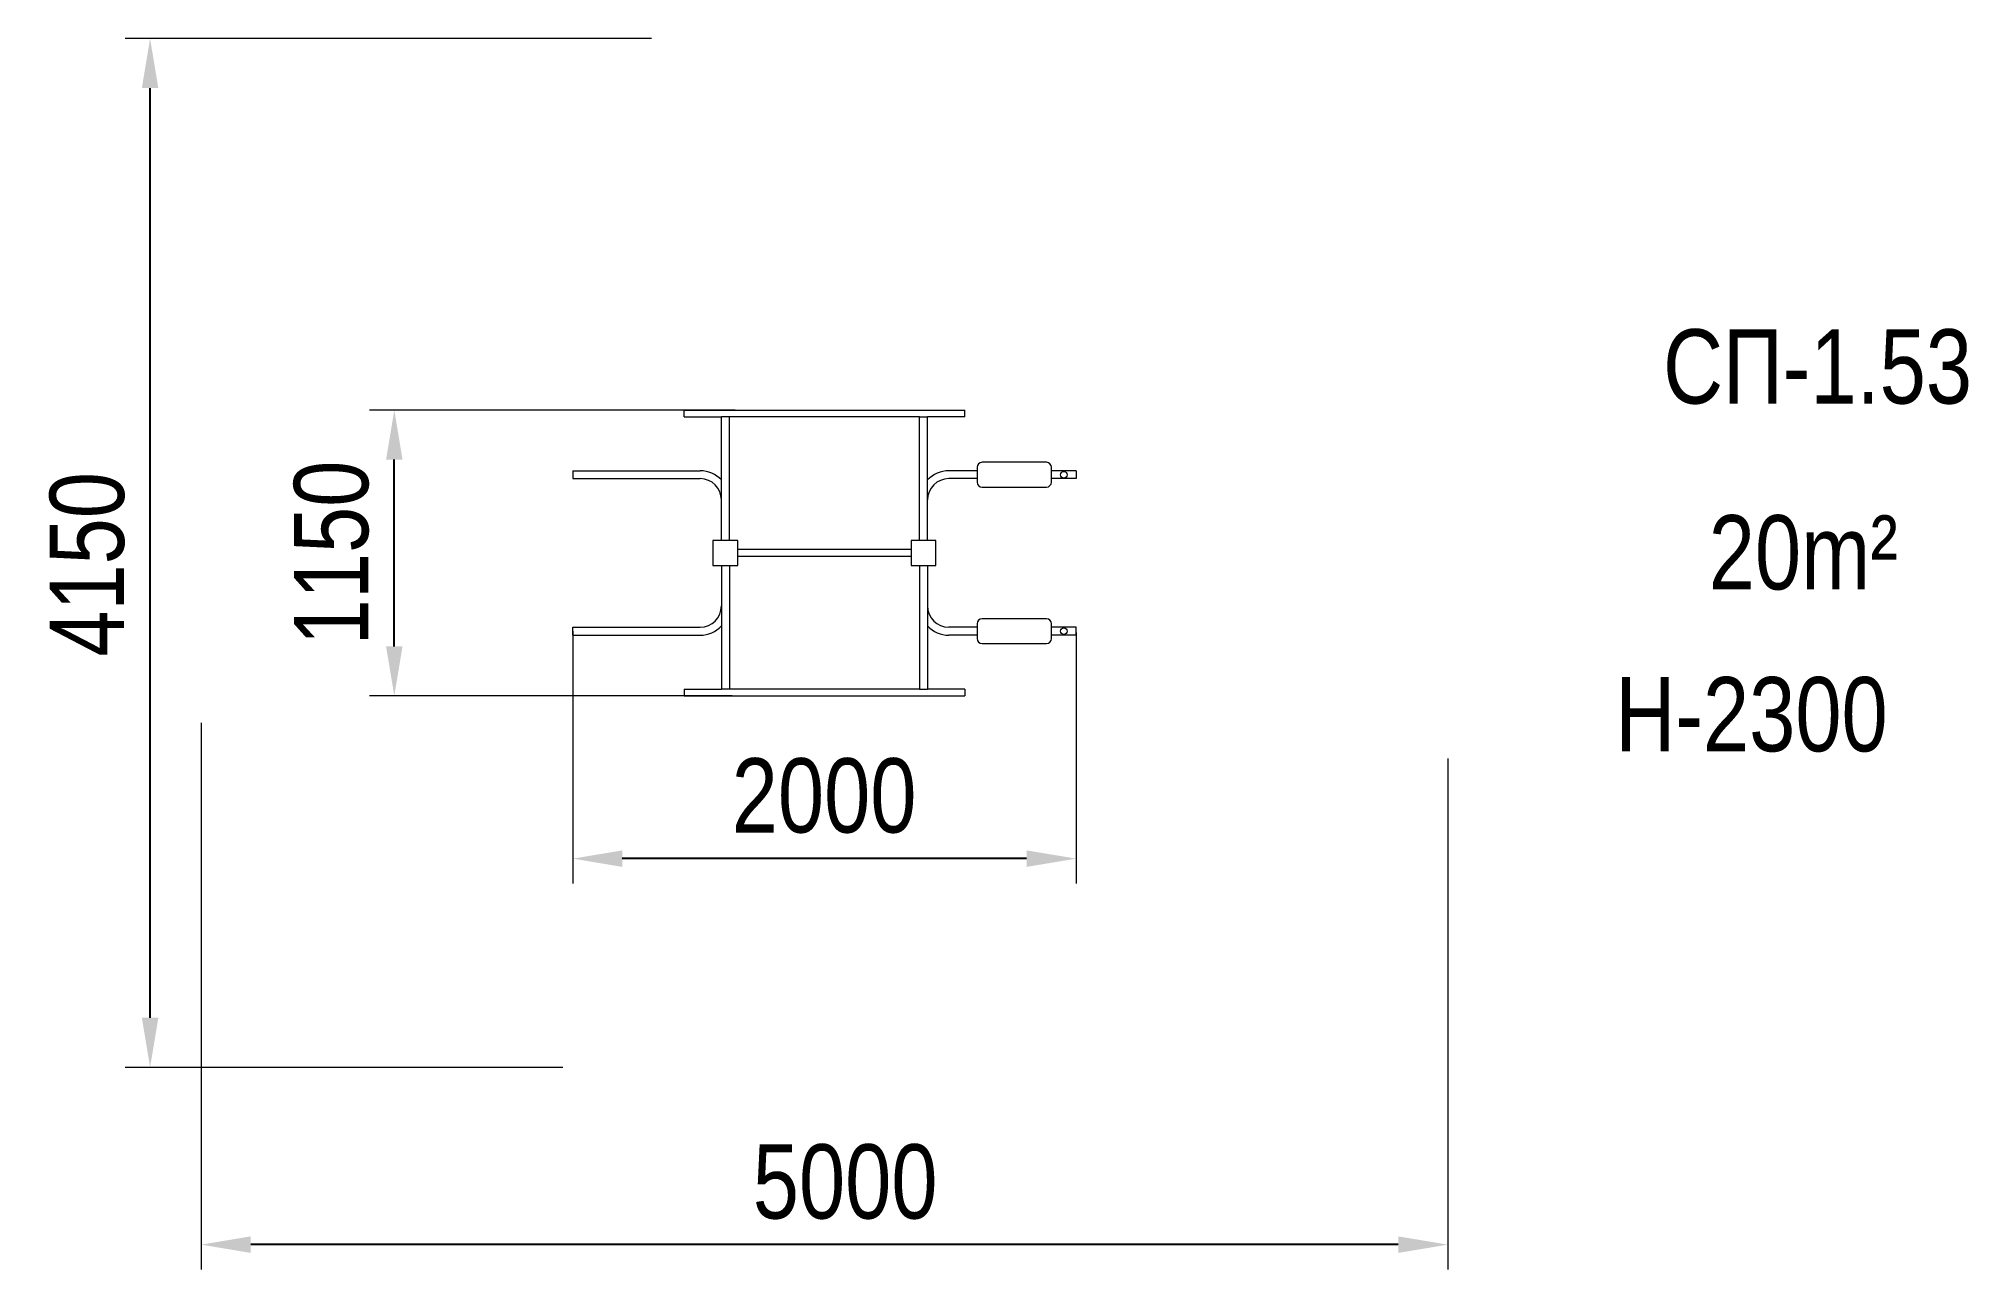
# Model space of a CAD drawing. Header units: millimetres. Extents: x -3202 to 4587, y -3110 to 1860.
import ezdxf

# ---------------------------------------------------------------- set-up
doc = ezdxf.new("R2010")
doc.units = ezdxf.units.MM
for name, color, linetype in [('DIKOM_АРТИКУЛ', 7, 'Continuous'), ('DIKOM_ОБЪЕКТ', 7, 'Continuous'), ('DIKOM_РАЗМЕР_ЗОНА', 7, 'Continuous'), ('DIKOM_РАЗМЕР_ОБЪЕКТА', 7, 'Continuous')]:
    doc.layers.add(name, color=color, linetype=linetype)
doc.styles.add('style1', font='arial.ttf', dxfattribs={"width": 0.8})
doc.dimstyles.new('1-50', dxfattribs={"dimtxt": 300, "dimasz": 200, "dimexe": 100, "dimexo": 0, "dimgap": 100, "dimtad": 1, "dimtxsty": 'style1', "dimcen": 200, "dimclrd": 7, "dimclre": 7, "dimclrt": 7, "dimadec": 1, "dimazin": 2, "dimtfac": 1, "dimtmove": 0, "dimatfit": 2, "dimfxl": 0, "dimlwd": 25, "dimlwe": 18, "dimarcsym": 0})

# ---------------------------------------------------------------- blocks, each defined once
blk = doc.blocks.new('*D131')
at = {"layer": 'Defpoints', "color": 0, "transparency": 16777216}
for p in [(-1766.4, 360), (-390.6, 360), (-403.3, -794)]:
    blk.add_point(p, dxfattribs=at)
at = {"layer": 'DIKOM_РАЗМЕР_ОБЪЕКТА', "color": 7, "lineweight": 18, "transparency": 16777216}
for p, q in [((-390.6, 360), (-1866.4, 360)), ((-403.3, -794), (-1866.4, -794))]:
    blk.add_line(p, q, dxfattribs=at)
at = {"layer": 'DIKOM_РАЗМЕР_ОБЪЕКТА', "color": 7, "lineweight": 25, "transparency": 16777216}
blk.add_line((-1766.4, -594), (-1766.4, 160), dxfattribs=at)
at = {"layer": 'DIKOM_РАЗМЕР_ОБЪЕКТА', "color": 7, "transparency": 16777216}
for points in [[(-1799.8, 160), (-1733.1, 160), (-1766.4, 360)], [(-1799.8, -594), (-1733.1, -594), (-1766.4, -794)]]:
    blk.add_solid(points, dxfattribs=at)
at = {"layer": 'DIKOM_РАЗМЕР_ОБЪЕКТА', "color": 7, "transparency": 16777216, "insert": (-2019.6, -217), "char_height": 300, "attachment_point": 5, "rotation": 90, "style": 'style1'}
blk.add_mtext('1150', dxfattribs=at)
blk = doc.blocks.new('*D132')
at = {"layer": 'Defpoints', "color": 0, "transparency": 16777216}
for p in [(-1046.1, -533), (985.9, -538.1), (-1046.1, -1451.2)]:
    blk.add_point(p, dxfattribs=at)
at = {"layer": 'DIKOM_РАЗМЕР_ОБЪЕКТА', "color": 7, "lineweight": 18, "transparency": 16777216}
for p, q in [((-1046.1, -533), (-1046.1, -1551.2)), ((985.9, -538.1), (985.9, -1551.2))]:
    blk.add_line(p, q, dxfattribs=at)
at = {"layer": 'DIKOM_РАЗМЕР_ОБЪЕКТА', "color": 7, "lineweight": 25, "transparency": 16777216}
blk.add_line((785.9, -1451.2), (-846.1, -1451.2), dxfattribs=at)
at = {"layer": 'DIKOM_РАЗМЕР_ОБЪЕКТА', "color": 7, "transparency": 16777216}
for points in [[(-846.1, -1417.9), (-846.1, -1484.5), (-1046.1, -1451.2)], [(785.9, -1417.9), (785.9, -1484.5), (985.9, -1451.2)]]:
    blk.add_solid(points, dxfattribs=at)
at = {"layer": 'DIKOM_РАЗМЕР_ОБЪЕКТА', "color": 7, "transparency": 16777216, "insert": (-31.6, -1198), "char_height": 300, "attachment_point": 5, "style": 'style1'}
blk.add_mtext('2000', dxfattribs=at)
blk = doc.blocks.new('*D133')
at = {"layer": 'Defpoints', "color": 0, "transparency": 16777216}
for p in [(-2752.2, 1860), (-727.7, 1860), (-1086.2, -2294)]:
    blk.add_point(p, dxfattribs=at)
at = {"layer": 'DIKOM_РАЗМЕР_ЗОНА', "color": 7, "lineweight": 18, "transparency": 16777216}
for p, q in [((-727.7, 1860), (-2852.2, 1860)), ((-1086.2, -2294), (-2852.2, -2294))]:
    blk.add_line(p, q, dxfattribs=at)
at = {"layer": 'DIKOM_РАЗМЕР_ЗОНА', "color": 7, "lineweight": 25, "transparency": 16777216}
blk.add_line((-2752.2, -2094), (-2752.2, 1660), dxfattribs=at)
at = {"layer": 'DIKOM_РАЗМЕР_ЗОНА', "color": 7, "transparency": 16777216}
for points in [[(-2785.5, 1660), (-2718.9, 1660), (-2752.2, 1860)], [(-2785.5, -2094), (-2718.9, -2094), (-2752.2, -2294)]]:
    blk.add_solid(points, dxfattribs=at)
at = {"layer": 'DIKOM_РАЗМЕР_ЗОНА', "color": 7, "transparency": 16777216, "insert": (-3005.4, -263.1), "char_height": 300, "attachment_point": 5, "rotation": 90, "style": 'style1'}
blk.add_mtext('4150', dxfattribs=at)
blk = doc.blocks.new('*D134')
at = {"layer": 'Defpoints', "color": 0, "transparency": 16777216}
for p in [(-2546.1, -903.4), (2485.9, -1046.9), (-2546.1, -3009.9)]:
    blk.add_point(p, dxfattribs=at)
at = {"layer": 'DIKOM_РАЗМЕР_ЗОНА', "color": 7, "lineweight": 18, "transparency": 16777216}
for p, q in [((-2546.1, -903.4), (-2546.1, -3109.9)), ((2485.9, -1046.9), (2485.9, -3109.9))]:
    blk.add_line(p, q, dxfattribs=at)
at = {"layer": 'DIKOM_РАЗМЕР_ЗОНА', "color": 7, "lineweight": 25, "transparency": 16777216}
blk.add_line((2285.9, -3009.9), (-2346.1, -3009.9), dxfattribs=at)
at = {"layer": 'DIKOM_РАЗМЕР_ЗОНА', "color": 7, "transparency": 16777216}
for points in [[(-2346.1, -2976.6), (-2346.1, -3043.2), (-2546.1, -3009.9)], [(2285.9, -2976.6), (2285.9, -3043.2), (2485.9, -3009.9)]]:
    blk.add_solid(points, dxfattribs=at)
at = {"layer": 'DIKOM_РАЗМЕР_ЗОНА', "color": 7, "transparency": 16777216, "insert": (53.4, -2756.7), "char_height": 300, "attachment_point": 5, "style": 'style1'}
blk.add_mtext('5000', dxfattribs=at)

msp = doc.modelspace()

# ---------------------------------------------------------------- linework, layer by layer
at = {"layer": 'DIKOM_ОБЪЕКТ', "color": 7, "linetype": 'Continuous', "lineweight": 15}
for p, q in [((-596.063, 360.044), (535.937, 360.044)), ((-596.063, 333.044), (-596.063, 360.044)), ((-596.063, 333.044), (-446.063, 333.044)), ((-414.063, 333.044), (-446.063, 333.044)), ((-446.063, -166.956), (-446.063, 333.044)), ((-414.063, -166.956), (-414.063, 333.044)), ((353.937, 333.044), (-414.063, 333.044)), ((353.937, 333.044), (385.937, 333.044)), ((353.937, -166.956), (353.937, 333.044)), ((385.937, -166.956), (385.937, 333.044)), ((535.937, 333.044), (385.937, 333.044)), ((535.937, 333.044), (535.937, 360.044)), ((-1046.063, 115.044), (-1046.063, 83.044)), ((-1046.063, 115.044), (-532.063, 115.044)), ((-1046.063, 83.044), (-532.063, 83.044)), ((585.937, 115.044), (471.937, 115.044)), ((585.937, 83.044), (471.937, 83.044)), ((585.937, 129.044), (585.937, 69.044)), ((865.937, 149.044), (605.937, 149.044)), ((885.937, 69.044), (885.937, 129.044)), ((985.937, 115.044), (885.937, 115.044)), ((985.937, 83.044), (885.937, 83.044)), ((985.937, 115.044), (985.937, 83.044)), ((605.937, 49.044), (865.937, 49.044)), ((353.937, -166.956), (353.937, -2.956)), ((385.937, -166.956), (385.937, -2.956)), ((-480.063, -166.956), (-480.063, -266.956)), ((-380.063, -166.956), (-480.063, -166.956)), ((-380.063, -266.956), (-380.063, -166.956)), ((319.937, -203.456), (-380.063, -203.456)), ((-380.063, -230.456), (319.937, -230.456)), ((419.937, -166.956), (319.937, -166.956)), ((319.937, -166.956), (319.937, -266.956)), ((419.937, -266.956), (419.937, -166.956)), ((-480.063, -266.956), (-380.063, -266.956)), ((-446.063, -266.956), (-446.063, -766.956)), ((-414.063, -266.956), (-414.063, -766.956)), ((319.937, -266.956), (419.937, -266.956)), ((353.937, -266.956), (353.937, -766.956)), ((385.937, -266.956), (385.937, -766.956)), ((-1046.063, -516.956), (-532.063, -516.956)), ((-1046.063, -548.956), (-1046.063, -516.956)), ((585.937, -516.956), (471.937, -516.956)), ((585.937, -502.956), (585.937, -562.956)), ((865.937, -482.956), (605.937, -482.956)), ((885.937, -562.956), (885.937, -502.956)), ((985.937, -516.956), (885.937, -516.956)), ((985.937, -548.956), (985.937, -516.956)), ((-1046.063, -548.956), (-532.063, -548.956)), ((585.937, -548.956), (471.937, -548.956)), ((605.937, -582.956), (865.937, -582.956)), ((985.937, -548.956), (885.937, -548.956)), ((-596.063, -766.956), (-596.063, -793.956)), ((-596.063, -766.956), (-446.063, -766.956)), ((-414.063, -766.956), (-446.063, -766.956)), ((353.937, -766.956), (-414.063, -766.956)), ((353.937, -766.956), (385.937, -766.956)), ((535.937, -766.956), (385.937, -766.956)), ((535.937, -766.956), (535.937, -793.956)), ((-596.063, -793.956), (535.937, -793.956))]:
    msp.add_line(p, q, dxfattribs=at)
for centre in [(935.937, 99.044), (935.937, -532.956)]:
    msp.add_circle(centre, 13.5, dxfattribs=at)
for centre, radius, start, end in [((-532.063, -2.956), 118, 43.2129775, 90), ((-532.063, -2.956), 86, 0, 90), ((471.937, -2.956), 118, 90, 136.7870225), ((471.937, -2.956), 86, 90, 180), ((605.937, 129.044), 20, 90, 180), ((865.937, 129.044), 20, 0, 90), ((605.937, 69.044), 20, 180, 270), ((865.937, 69.044), 20, 270, 0), ((-532.063, -430.956), 86, 270, 0), ((471.937, -430.956), 86, 180, 270), ((-532.063, -430.956), 118, 270, 316.7870225), ((471.937, -430.956), 118, 223.2129775, 270), ((605.937, -502.956), 20, 90, 180), ((865.937, -502.956), 20, 0, 90), ((605.937, -562.956), 20, 180, 270), ((865.937, -562.956), 20, 270, 0)]:
    msp.add_arc(centre, radius, start, end, dxfattribs=at)

# ---------------------------------------------------------------- texts
at = {"layer": 'DIKOM_АРТИКУЛ', "insert": (3354.944, 686.299), "char_height": 300, "width": 1667.53662, "attachment_point": 1, "style": 'style1'}
msp.add_mtext('{\\fArial|b0|i0|c204|p34;СП}-1.53', dxfattribs=at)
at = {"layer": 'DIKOM_РАЗМЕР_ОБЪЕКТА', "char_height": 300, "attachment_point": 1, "style": 'style1'}
for s, insert, width in [('20m²', (3539.259, -64.363), 1252.54025), ('H-2300', (3162.194, -718.033), 2285.0549)]:
    msp.add_mtext(s, dxfattribs=dict(at, insert=insert, width=width))

# ---------------------------------------------------------------- dimensions: what is measured, and where the dimension line sits
at = {"layer": 'DIKOM_РАЗМЕР_ЗОНА'}
for base, p1, p2, angle, text, picture, middle in [((-2752.211, 1860.044), (-1086.152, -2293.956), (-727.734, 1860.044), 90, '4150', '*D133', (-2752.211, -263.137)), ((-2546.063, -3009.916), (2485.937, -1046.905), (-2546.063, -903.416), 180, '5000', '*D134', (53.393, -3009.916))]:
    dim = msp.add_linear_dim(base=base, p1=p1, p2=p2, angle=angle, text=text, dimstyle='1-50', dxfattribs=at)
    dim.commit()
    dim.dimension.update_dxf_attribs({"geometry": picture, "text_midpoint": middle, "dimtype": 160})
at = {"layer": 'DIKOM_РАЗМЕР_ОБЪЕКТА'}
for base, p1, p2, angle, text, picture, middle in [((-1766.444, 360.044), (-403.297, -793.956), (-390.563, 360.044), 90, '1150', '*D131', (-1766.444, -216.956)), ((-1046.063, -1451.215), (985.937, -538.131), (-1046.063, -532.956), 180, '2000', '*D132', (-31.642, -1451.215))]:
    dim = msp.add_linear_dim(base=base, p1=p1, p2=p2, angle=angle, text=text, dimstyle='1-50', dxfattribs=at)
    dim.commit()
    dim.dimension.update_dxf_attribs({"geometry": picture, "text_midpoint": middle, "dimtype": 160})

doc.saveas('drawing.dxf')
